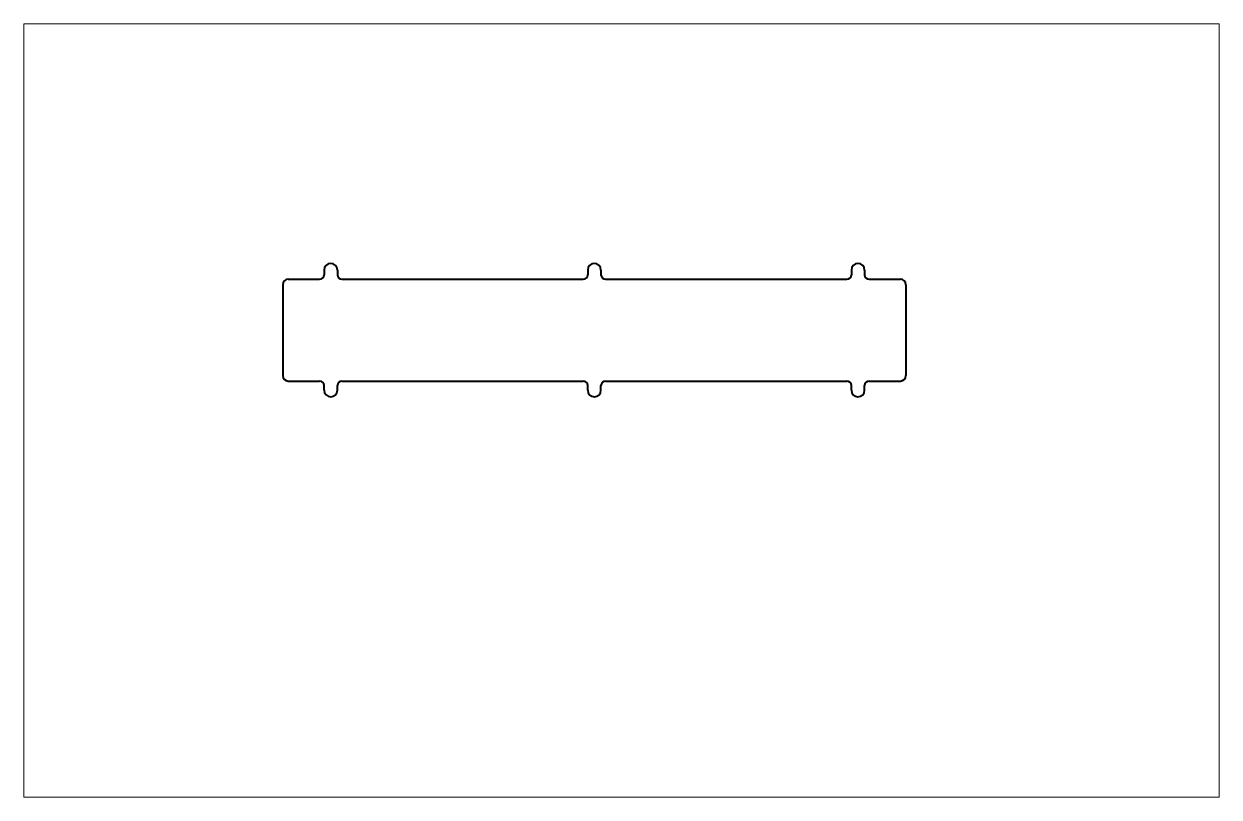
# Paper-space layout 'Sheet1' of a CAD drawing. Header units: millimetres, sheet in inches. Extents: x 0 to 17, y 0 to 11.
# The model-space entities are those that its viewports show. They can reach past a viewport. Long polylines and large blocks are cut down to what shows.
import ezdxf

# ---------------------------------------------------------------- set-up
doc = ezdxf.new("R2010")
doc.units = ezdxf.units.MM
doc.header["$LTSCALE"] = 0.5
doc.layers.add('ModelSketch_Visible', color=7, linetype='Continuous', lineweight=40)

msp = doc.modelspace()

# ---------------------------------------------------------------- linework, layer by layer
at = {"layer": 'ModelSketch_Visible'}
for p, q in [((190.7, 190.44), (190.7, 188.74)), ((195.5, 190.44), (195.5, 188.74)), ((285.95, 190.44), (285.95, 188.74)), ((290.75, 190.44), (290.75, 188.74)), ((381.2, 190.44), (381.2, 188.74)), ((386, 190.44), (386, 188.74)), ((177.77, 187.14), (189.1, 187.14)), ((197.1, 187.14), (284.35, 187.14)), ((292.35, 187.14), (379.6, 187.14)), ((387.6, 187.14), (398.92, 187.14)), ((175.77, 185.14), (175.77, 152.34)), ((400.92, 185.14), (400.92, 152.34)), ((177.77, 150.34), (189.1, 150.34)), ((190.7, 147.04), (190.7, 148.74)), ((195.5, 147.04), (195.5, 148.74)), ((197.1, 150.34), (284.35, 150.34)), ((285.95, 147.04), (285.95, 148.74)), ((290.75, 147.04), (290.75, 148.74)), ((292.35, 150.34), (379.6, 150.34)), ((381.2, 147.04), (381.2, 148.74)), ((386, 147.04), (386, 148.74)), ((387.6, 150.34), (398.92, 150.34))]:
    msp.add_line(p, q, dxfattribs=at)
for centre, radius, start, end in [((193.1, 190.44), 2.4, 0, 180), ((288.35, 190.44), 2.4, 0, 180), ((383.6, 190.44), 2.4, 0, 180), ((177.77, 185.14), 2, 90, 180), ((189.1, 188.74), 1.6, 270, 0), ((197.1, 188.74), 1.6, 180, 270), ((284.35, 188.74), 1.6, 270, 0), ((292.35, 188.74), 1.6, 180, 270), ((379.6, 188.74), 1.6, 270, 0), ((387.6, 188.74), 1.6, 180, 270), ((398.92, 185.14), 2, 0, 90), ((177.77, 152.34), 2, 180, 270), ((398.92, 152.34), 2, 270, 0), ((189.1, 148.74), 1.6, 0, 90), ((193.1, 147.04), 2.4, 180, 0), ((197.1, 148.74), 1.6, 90, 180), ((284.35, 148.74), 1.6, 0, 90), ((288.35, 147.04), 2.4, 180, 0), ((292.35, 148.74), 1.6, 90, 180), ((379.6, 148.74), 1.6, 0, 90), ((383.6, 147.04), 2.4, 180, 0), ((387.6, 148.74), 1.6, 90, 180)]:
    msp.add_arc(centre, radius, start, end, dxfattribs=at)

psp = doc.layouts.new('Sheet1')

# ---------------------------------------------------------------- viewports
at = {"layer": '0', "view_target_point": (298.159, 139.7)}
psp.add_viewport(center=(8.5, 5.5), size=(17, 11), view_center_point=(0, 0), view_height=279.4, dxfattribs=at)

doc.saveas('drawing.dxf')
